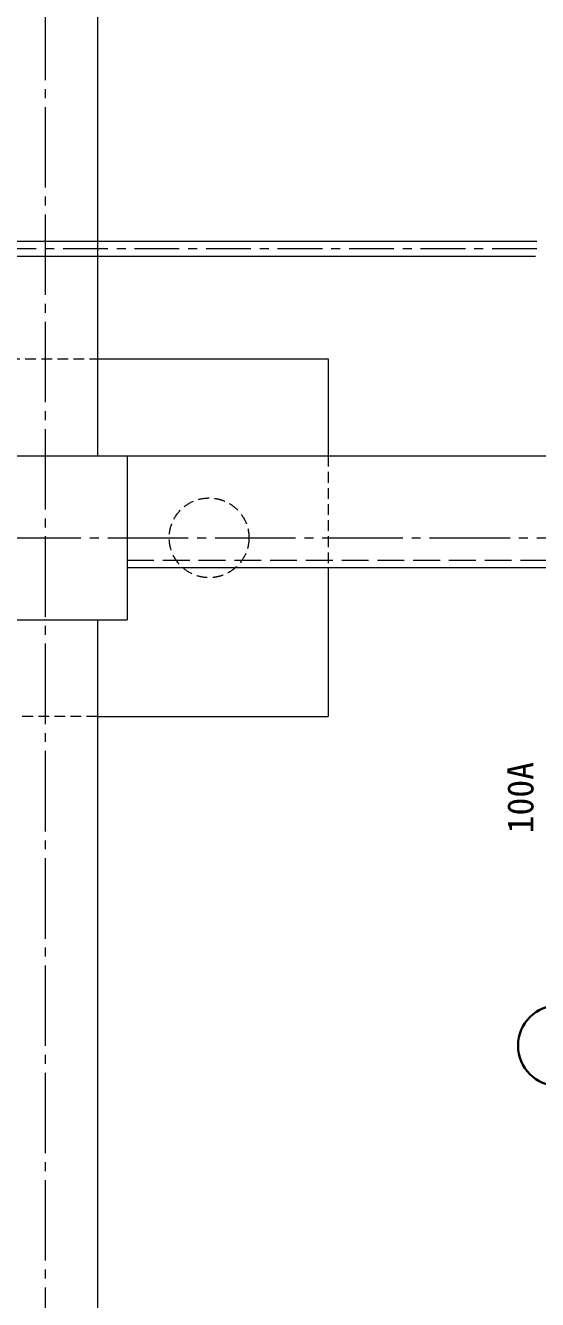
# Model space of a CAD drawing. Units: millimetres at full size. Extents: x -12803 to 120774, y -9413 to 101127.
# Drawn here: x 16144 to 17862, y 16041 to 20315 of the extents above; entities that cross this region are included whole.
import ezdxf
from ezdxf.enums import TextEntityAlignment as Align

# ---------------------------------------------------------------- set-up
doc = ezdxf.new("R2010")
doc.units = ezdxf.units.MM
doc.header["$LTSCALE"] = 30
for name, pattern in [('CHAIN1', [8, 5, -1, 1, -1]), ('CHAIN2', [12, 9, -1, 1, -1]), ('DASHED1', [1.8, 1.2, -0.6]), ('DASHED3', [4, 3, -1])]:
    doc.linetypes.add(name, pattern=pattern)
for name, color, linetype, lineweight in [('0-1_1-2', 7, 'Continuous', 15), ('0-9_1-1', 7, 'CHAIN2', 15), ('0-F_1-16', 7, 'Continuous', 15), ('9-1_配管－汚水１：硬質塩ビ管（ＤＶ）', 2, 'Continuous', 30), ('9-2_配管－給湯１２：ＨＴＬＰ（ＵＸ）', 3, 'Continuous', 20)]:
    doc.layers.add(name, color=color, linetype=linetype, lineweight=lineweight)
doc.styles.add('ＭＳ ゴシック', font='')
doc.styles.get('ＭＳ ゴシック').set_extended_font_data('MS Gothic')

msp = doc.modelspace()

# ---------------------------------------------------------------- linework, layer by layer
at = {"layer": '0-1_1-2'}
for p, q in [((16385, 26371.26), (16385, 18871.26)), ((16385, 19196.26), (17160, 19196.26)), ((17160, 19196.26), (17160, 18871.26)), ((17160, 18496.26), (17160, 17996.26)), ((15935, 18321.26), (16485, 18321.26)), ((16385, 18321.26), (16385, 14321.26)), ((16385, 17996.26), (17160, 17996.26))]:
    msp.add_line(p, q, dxfattribs=at)
at = {"layer": '0-1_1-2', "linetype": 'DASHED1'}
for p, q in [((16035, 19196.26), (16385, 19196.26)), ((17160, 18871.26), (17160, 18496.26)), ((16385, 17996.26), (16035, 17996.26))]:
    msp.add_line(p, q, dxfattribs=at)
at = {"layer": '0-1_1-2'}
msp.add_lwpolyline([(15935, 18871.26), (16485, 18871.26), (16485, 18321.26)], dxfattribs=at)
at = {"layer": '0-1_1-2', "linetype": 'DASHED1'}
msp.add_circle((16760, 18596.26), 133.7, dxfattribs=at)
at = {"layer": '0-9_1-1'}
for p, q in [((16210, 31201.26), (16210, 12715.3)), ((-5540, 18596.26), (39710, 18596.26))]:
    msp.add_line(p, q, dxfattribs=at)
at = {"layer": '0-F_1-16'}
for p, q in [((16485, 18871.26), (21935, 18871.26)), ((16485, 18496.26), (21935, 18496.26))]:
    msp.add_line(p, q, dxfattribs=at)
at = {"layer": '0-F_1-16', "linetype": 'DASHED3'}
msp.add_line((16485, 18521.26), (21935, 18521.26), dxfattribs=at)
at = {"layer": '9-1_配管－汚水１：硬質塩ビ管（ＤＶ）'}
msp.add_circle((17932.08, 16892.44), 135, dxfattribs=at)
at = {"layer": '9-2_配管－給湯１２：ＨＴＬＰ（ＵＸ）'}
for p, q in [((17860.08, 19590.29), (14883.9, 19590.29)), ((14883.9, 19541.69), (17855.08, 19541.69))]:
    msp.add_line(p, q, dxfattribs=at)
at = {"layer": '9-2_配管－給湯１２：ＨＴＬＰ（ＵＸ）', "color": 7, "linetype": 'CHAIN1', "lineweight": 15}
msp.add_line((17860.08, 19565.99), (14883.9, 19565.99), dxfattribs=at)

# ---------------------------------------------------------------- texts
at = {"layer": '9-1_配管－汚水１：硬質塩ビ管（ＤＶ）', "color": 7, "style": 'ＭＳ ゴシック'}
msp.add_text('100A', height=87.98, rotation=90, dxfattribs=at).set_placement((17875.08, 17604.72), align=Align.BOTTOM_LEFT)

doc.saveas('drawing.dxf')
